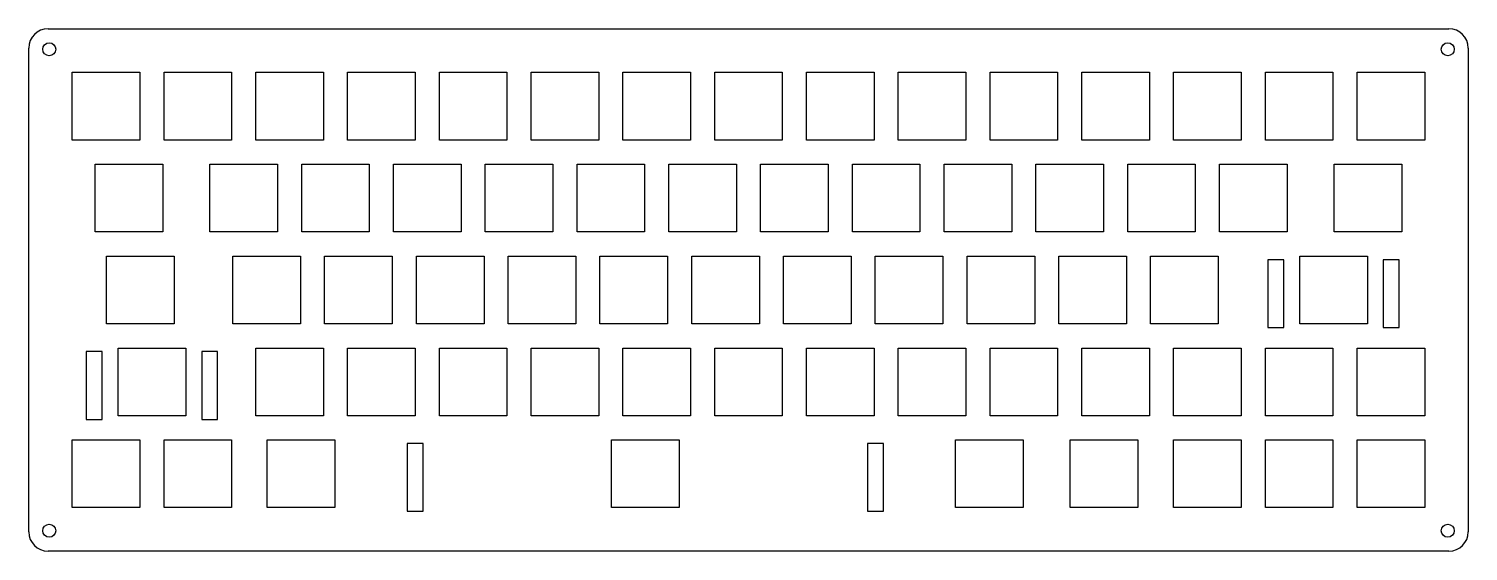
# Model space of a CAD drawing. Header units: millimetres. Extents: x 94 to 392, y 346 to 454.
import ezdxf

# ---------------------------------------------------------------- set-up
doc = ezdxf.new("R2010")
doc.units = ezdxf.units.MM
doc.layers.add('Layer_1', color=7, linetype='CONTINUOUS')

msp = doc.modelspace()

# ---------------------------------------------------------------- linework, layer by layer
at = {"layer": 'Layer_1', "linetype": 'ByBlock'}
for p, q in [((97.89, 453.52), (387.89, 453.52)), ((387.89, 345.52), (97.89, 345.52))]:
    msp.add_line(p, q, dxfattribs=at)
at = {"layer": 'Layer_1'}
for p, q in [((93.89, 349.52), (93.89, 449.52)), ((391.89, 449.52), (391.89, 349.52))]:
    msp.add_line(p, q, dxfattribs=at)
for points in [[(102.89, 444.52), (116.89, 444.52), (116.89, 430.52), (102.89, 430.52), (102.89, 444.52)], [(121.89, 444.52), (135.89, 444.52), (135.89, 430.52), (121.89, 430.52), (121.89, 444.52)], [(140.89, 444.52), (154.89, 444.52), (154.89, 430.52), (140.89, 430.52), (140.89, 444.52)], [(159.89, 444.52), (173.89, 444.52), (173.89, 430.52), (159.89, 430.52), (159.89, 444.52)], [(178.89, 444.52), (192.89, 444.52), (192.89, 430.52), (178.89, 430.52), (178.89, 444.52)], [(197.89, 444.52), (211.89, 444.52), (211.89, 430.52), (197.89, 430.52), (197.89, 444.52)], [(216.89, 444.52), (230.89, 444.52), (230.89, 430.52), (216.89, 430.52), (216.89, 444.52)], [(235.89, 444.52), (249.89, 444.52), (249.89, 430.52), (235.89, 430.52), (235.89, 444.52)], [(254.89, 444.52), (268.89, 444.52), (268.89, 430.52), (254.89, 430.52), (254.89, 444.52)], [(273.89, 444.52), (287.89, 444.52), (287.89, 430.52), (273.89, 430.52), (273.89, 444.52)], [(292.89, 444.52), (306.89, 444.52), (306.89, 430.52), (292.89, 430.52), (292.89, 444.52)], [(311.89, 444.52), (325.89, 444.52), (325.89, 430.52), (311.89, 430.52), (311.89, 444.52)], [(330.89, 444.52), (344.89, 444.52), (344.89, 430.52), (330.89, 430.52), (330.89, 444.52)], [(349.89, 444.52), (363.89, 444.52), (363.89, 430.52), (349.89, 430.52), (349.89, 444.52)], [(368.89, 444.52), (382.89, 444.52), (382.89, 430.52), (368.89, 430.52), (368.89, 444.52)], [(107.64, 425.52), (121.64, 425.52), (121.64, 411.52), (107.64, 411.52), (107.64, 425.52)], [(131.39, 425.52), (145.39, 425.52), (145.39, 411.52), (131.39, 411.52), (131.39, 425.52)], [(150.39, 425.52), (164.39, 425.52), (164.39, 411.52), (150.39, 411.52), (150.39, 425.52)], [(169.39, 425.52), (183.39, 425.52), (183.39, 411.52), (169.39, 411.52), (169.39, 425.52)], [(188.39, 425.52), (202.39, 425.52), (202.39, 411.52), (188.39, 411.52), (188.39, 425.52)], [(207.39, 425.52), (221.39, 425.52), (221.39, 411.52), (207.39, 411.52), (207.39, 425.52)], [(226.39, 425.52), (240.39, 425.52), (240.39, 411.52), (226.39, 411.52), (226.39, 425.52)], [(245.39, 425.52), (259.39, 425.52), (259.39, 411.52), (245.39, 411.52), (245.39, 425.52)], [(264.39, 425.52), (278.39, 425.52), (278.39, 411.52), (264.39, 411.52), (264.39, 425.52)], [(283.39, 425.52), (297.39, 425.52), (297.39, 411.52), (283.39, 411.52), (283.39, 425.52)], [(302.39, 425.52), (316.39, 425.52), (316.39, 411.52), (302.39, 411.52), (302.39, 425.52)], [(321.39, 425.52), (335.39, 425.52), (335.39, 411.52), (321.39, 411.52), (321.39, 425.52)], [(340.39, 425.52), (354.39, 425.52), (354.39, 411.52), (340.39, 411.52), (340.39, 425.52)], [(364.14, 425.52), (378.14, 425.52), (378.14, 411.52), (364.14, 411.52), (364.14, 425.52)], [(110.01, 406.52), (124.01, 406.52), (124.01, 392.52), (110.01, 392.52), (110.01, 406.52)], [(136.14, 406.52), (150.14, 406.52), (150.14, 392.52), (136.14, 392.52), (136.14, 406.52)], [(155.14, 406.52), (169.14, 406.52), (169.14, 392.52), (155.14, 392.52), (155.14, 406.52)], [(174.14, 406.52), (188.14, 406.52), (188.14, 392.52), (174.14, 392.52), (174.14, 406.52)], [(193.14, 406.52), (207.14, 406.52), (207.14, 392.52), (193.14, 392.52), (193.14, 406.52)], [(212.14, 406.52), (226.14, 406.52), (226.14, 392.52), (212.14, 392.52), (212.14, 406.52)], [(231.14, 406.52), (245.14, 406.52), (245.14, 392.52), (231.14, 392.52), (231.14, 406.52)], [(250.14, 406.52), (264.14, 406.52), (264.14, 392.52), (250.14, 392.52), (250.14, 406.52)], [(269.14, 406.52), (283.14, 406.52), (283.14, 392.52), (269.14, 392.52), (269.14, 406.52)], [(288.14, 406.52), (302.14, 406.52), (302.14, 392.52), (288.14, 392.52), (288.14, 406.52)], [(307.14, 406.52), (321.14, 406.52), (321.14, 392.52), (307.14, 392.52), (307.14, 406.52)], [(326.14, 406.52), (340.14, 406.52), (340.14, 392.52), (326.14, 392.52), (326.14, 406.52)], [(357.01, 406.52), (371.01, 406.52), (371.01, 392.52), (357.01, 392.52), (357.01, 406.52)], [(112.39, 387.52), (126.39, 387.52), (126.39, 373.52), (112.39, 373.52), (112.39, 387.52)], [(140.89, 387.52), (154.89, 387.52), (154.89, 373.52), (140.89, 373.52), (140.89, 387.52)], [(159.89, 387.52), (173.89, 387.52), (173.89, 373.52), (159.89, 373.52), (159.89, 387.52)], [(178.89, 387.52), (192.89, 387.52), (192.89, 373.52), (178.89, 373.52), (178.89, 387.52)], [(197.89, 387.52), (211.89, 387.52), (211.89, 373.52), (197.89, 373.52), (197.89, 387.52)], [(216.89, 387.52), (230.89, 387.52), (230.89, 373.52), (216.89, 373.52), (216.89, 387.52)], [(235.89, 387.52), (249.89, 387.52), (249.89, 373.52), (235.89, 373.52), (235.89, 387.52)], [(254.89, 387.52), (268.89, 387.52), (268.89, 373.52), (254.89, 373.52), (254.89, 387.52)], [(273.89, 387.52), (287.89, 387.52), (287.89, 373.52), (273.89, 373.52), (273.89, 387.52)], [(292.89, 387.52), (306.89, 387.52), (306.89, 373.52), (292.89, 373.52), (292.89, 387.52)], [(311.89, 387.52), (325.89, 387.52), (325.89, 373.52), (311.89, 373.52), (311.89, 387.52)], [(330.89, 387.52), (344.89, 387.52), (344.89, 373.52), (330.89, 373.52), (330.89, 387.52)], [(349.89, 387.52), (363.89, 387.52), (363.89, 373.52), (349.89, 373.52), (349.89, 387.52)], [(368.89, 387.52), (382.89, 387.52), (382.89, 373.52), (368.89, 373.52), (368.89, 387.52)], [(102.89, 368.52), (116.89, 368.52), (116.89, 354.52), (102.89, 354.52), (102.89, 368.52)], [(121.89, 368.52), (135.89, 368.52), (135.89, 354.52), (121.89, 354.52), (121.89, 368.52)], [(143.26, 368.52), (157.26, 368.52), (157.26, 354.52), (143.26, 354.52), (143.26, 368.52)], [(214.51, 368.52), (228.51, 368.52), (228.51, 354.52), (214.51, 354.52), (214.51, 368.52)], [(214.51, 368.52), (228.51, 368.52), (228.51, 354.52), (214.51, 354.52), (214.51, 368.52)], [(285.76, 368.52), (299.76, 368.52), (299.76, 354.52), (285.76, 354.52), (285.76, 368.52)], [(309.51, 368.52), (323.51, 368.52), (323.51, 354.52), (309.51, 354.52), (309.51, 368.52)], [(330.89, 368.52), (344.89, 368.52), (344.89, 354.52), (330.89, 354.52), (330.89, 368.52)], [(349.89, 368.52), (363.89, 368.52), (363.89, 354.52), (349.89, 354.52), (349.89, 368.52)], [(368.89, 368.52), (382.89, 368.52), (382.89, 354.52), (368.89, 354.52), (368.89, 368.52)]]:
    msp.add_lwpolyline(points, dxfattribs=at)
at = {"layer": 'Layer_1', "linetype": 'ByBlock'}
for points in [[(350.41, 405.77), (350.41, 391.77), (353.71, 391.77), (353.71, 405.77)], [(374.31, 405.77), (374.31, 391.77), (377.61, 391.77), (377.61, 405.77)], [(105.79, 386.77), (105.79, 372.77), (109.09, 372.77), (109.09, 386.77)], [(129.69, 386.77), (129.69, 372.77), (132.99, 372.77), (132.99, 386.77)], [(172.21, 367.77), (172.21, 353.77), (175.51, 353.77), (175.51, 367.77)], [(172.21, 367.77), (172.21, 353.77), (175.51, 353.77), (175.51, 367.77)], [(267.51, 367.77), (267.51, 353.77), (270.81, 353.77), (270.81, 367.77)], [(267.51, 367.77), (267.51, 353.77), (270.81, 353.77), (270.81, 367.77)]]:
    msp.add_lwpolyline(points, close=True, dxfattribs=at)
at = {"layer": 'Layer_1'}
for centre in [(98.12, 449.28), (387.66, 449.28), (98.12, 349.75), (387.66, 349.75)]:
    msp.add_circle(centre, 1.35, dxfattribs=at)
for centre, start, end in [((97.89, 449.52), 90, 180), ((387.89, 449.52), 0, 90), ((97.89, 349.52), 180, 270), ((387.89, 349.52), 270, 0)]:
    msp.add_arc(centre, 4, start, end, dxfattribs=at)

doc.saveas('drawing.dxf')
